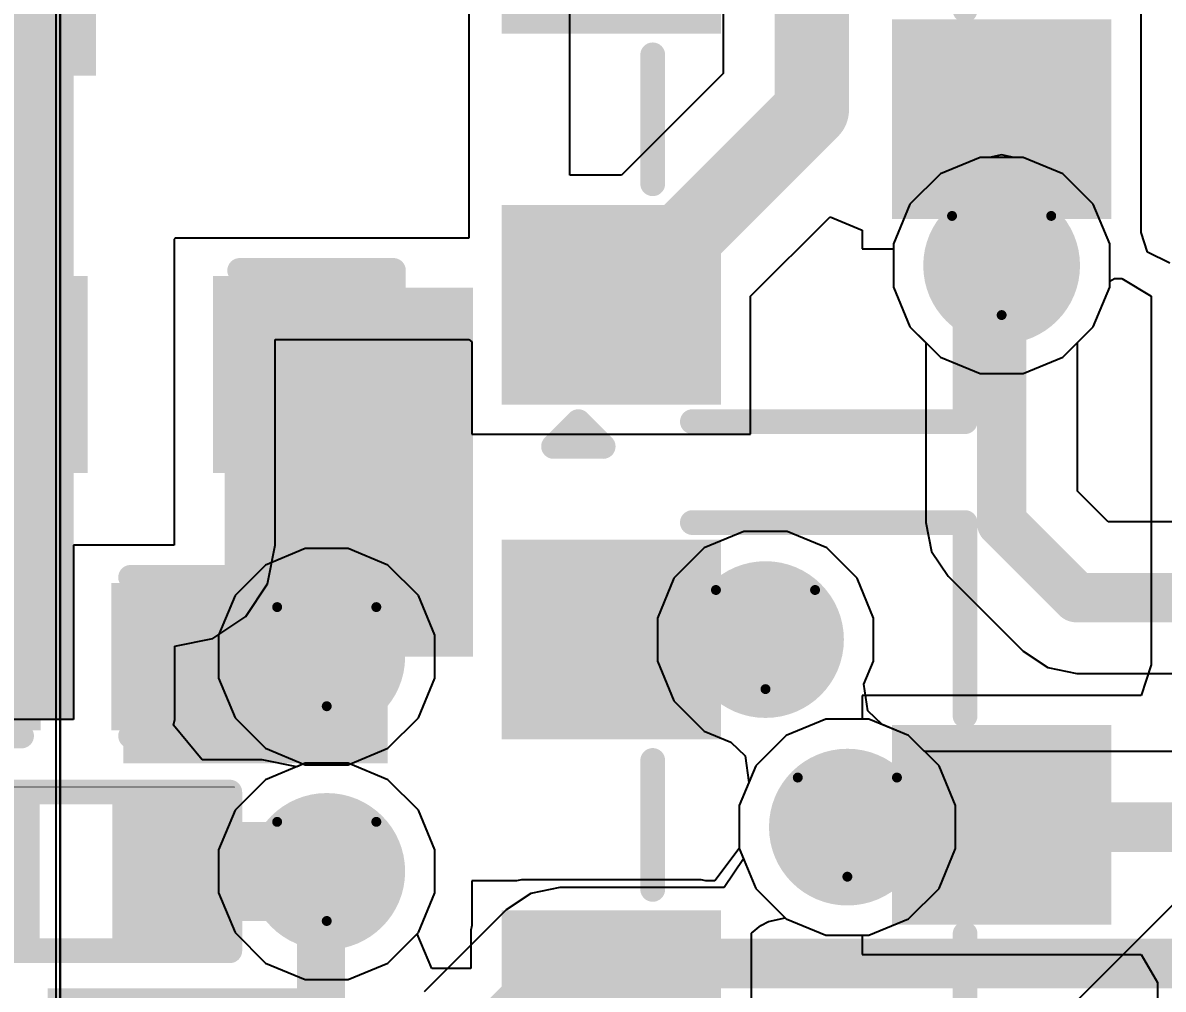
# Model space of a CAD drawing. Header units: inches. Extents: x -6 to 385, y -2 to 98.
# Drawn here: x 22.61 to 28.45, y 11.01 to 15.96 of the extents above; entities that cross this region are included whole.
import ezdxf

# ---------------------------------------------------------------- set-up
doc = ezdxf.new("R2010")
doc.units = ezdxf.units.IN
for name, color, linetype in [('Bottom Layer', 5, 'Continuous'), ('Bottom Overlay', 54, 'Continuous'), ('Bottom Paste', 16, 'Continuous'), ('Bottom Solder', 6, 'Continuous'), ('Dimensions', 6, 'Continuous'), ('Drill Drawing', 1, 'Continuous'), ('Layer 1', 16, 'Continuous'), ('Layer 2', 76, 'Continuous'), ('Top Layer', 1, 'Continuous'), ('Top Solder', 216, 'Continuous'), ('Via Holes', 16, 'Continuous')]:
    doc.layers.add(name, color=color, linetype=linetype)
doc.styles.add('Arial Black_Bold', font='', dxfattribs={"height": 0.2})
doc.styles.get('Arial Black_Bold').set_extended_font_data('Arial Black', bold=True)

# ---------------------------------------------------------------- blocks, each defined once
blk = doc.blocks.new('8_SO_EP__B_13')
at = {"layer": 'Bottom Layer'}
blk.add_hatch(color=5, dxfattribs=at).paths.add_polyline_path([(-3.25, -2.306), (-3.25, -1.504), (-1.745, -1.504), (-1.745, -2.306)])
at = {"layer": 'Bottom Paste'}
blk.add_hatch(color=16, dxfattribs=at).paths.add_polyline_path([(-3.25, -2.306), (-3.25, -1.504), (-1.745, -1.504), (-1.745, -2.306)])
at = {"layer": 'Bottom Solder'}
blk.add_hatch(color=6, dxfattribs=at).paths.add_polyline_path([(-3.3516, -2.4076), (-3.3516, -1.4024), (-1.6434, -1.4024), (-1.6434, -2.4076)])
at = {"layer": 'Bottom Overlay'}
for points in [[(-3.5306, -1.8034, 0.127, 0.127, 0), (-3.5306, -2.0574, 0.127, 0.127, 0)], [(-3.4036, -1.9304, 0.127, 0.127, 0), (-3.5306, -2.0574, 0.127, 0.127, 0)]]:
    blk.add_lwpolyline(points, format="xyseb", dxfattribs=at)
blk.add_lwpolyline([(-3.5623, -2.0574, 0.0635, 0.0635, 1), (-3.4988, -2.0574, 0.0635, 0.0635, 1)], format="xyseb", close=True, dxfattribs=at)
blk.add_lwpolyline([(-3.5623, -2.0574, 0.0635, 0.0635, 1), (-3.4988, -2.0574, 0.0635, 0.0635, 1)], format="xyseb", close=True, dxfattribs=at)
blk = doc.blocks.new('R___0402_B_51')
at = {"layer": 'Bottom Layer'}
for points in [[(-0.2413, 0.3175), (-0.2413, -0.3175), (-0.6985, -0.3175), (-0.6985, 0.3175)], [(0.6985, 0.3175), (0.6985, -0.3175), (0.2413, -0.3175), (0.2413, 0.3175)]]:
    blk.add_hatch(color=5, dxfattribs=at).paths.add_polyline_path(points)
at = {"layer": 'Bottom Paste'}
for points in [[(-0.2413, 0.3175), (-0.2413, -0.3175), (-0.6985, -0.3175), (-0.6985, 0.3175)], [(0.6985, 0.3175), (0.6985, -0.3175), (0.2413, -0.3175), (0.2413, 0.3175)]]:
    blk.add_hatch(color=16, dxfattribs=at).paths.add_polyline_path(points)
at = {"layer": 'Bottom Solder'}
for points in [[(-0.1863, 0.3725), (-0.1863, -0.3725), (-0.7535, -0.3725), (-0.7535, 0.3725)], [(0.7535, 0.3725), (0.7535, -0.3725), (0.1863, -0.3725), (0.1863, 0.3725)]]:
    blk.add_hatch(color=6, dxfattribs=at).paths.add_polyline_path(points)
at = {"layer": 'Bottom Overlay'}
for points in [[(-0.7874, -0.4064, 0.127, 0.127, 0), (-0.7874, 0.4064, 0.127, 0.127, 0)], [(-0.7874, 0.4064, 0.127, 0.127, 0), (0.7874, 0.4064, 0.127, 0.127, 0)], [(0.7874, 0.4064, 0.127, 0.127, 0), (0.7874, -0.4064, 0.127, 0.127, 0)], [(-0.8128, 0.4318, 0.00323, 0.00323, 0), (0.8128, 0.4318, 0.00323, 0.00323, 0)], [(-0.7874, -0.4064, 0.127, 0.127, 0), (0.7874, -0.4064, 0.127, 0.127, 0)]]:
    blk.add_lwpolyline(points, format="xyseb", dxfattribs=at)
for points in [[(-0.8191, 0.4064, 0.0635, 0.0635, 1), (-0.7556, 0.4064, 0.0635, 0.0635, 1)], [(-0.8191, 0.4064, 0.0635, 0.0635, 1), (-0.7556, 0.4064, 0.0635, 0.0635, 1)], [(0.7556, 0.4064, 0.0635, 0.0635, 1), (0.8191, 0.4064, 0.0635, 0.0635, 1)], [(0.7556, 0.4064, 0.0635, 0.0635, 1), (0.8191, 0.4064, 0.0635, 0.0635, 1)], [(-0.8136, 0.4318, 0.00161, 0.00161, 1), (-0.812, 0.4318, 0.00161, 0.00161, 1)], [(0.812, 0.4318, 0.00161, 0.00161, 1), (0.8136, 0.4318, 0.00161, 0.00161, 1)], [(-0.8191, -0.4064, 0.0635, 0.0635, 1), (-0.7556, -0.4064, 0.0635, 0.0635, 1)], [(-0.8191, -0.4064, 0.0635, 0.0635, 1), (-0.7556, -0.4064, 0.0635, 0.0635, 1)], [(0.7557, -0.4064, 0.0635, 0.0635, 1), (0.8192, -0.4064, 0.0635, 0.0635, 1)], [(0.7557, -0.4064, 0.0635, 0.0635, 1), (0.8192, -0.4064, 0.0635, 0.0635, 1)]]:
    blk.add_lwpolyline(points, format="xyseb", close=True, dxfattribs=at)
blk = doc.blocks.new('____23_B_57')
at = {"layer": 'Bottom Layer'}
for points in [[(-1.36, 1.46), (-0.54, 1.46), (-0.54, 0.54), (-1.36, 0.54)], [(0.54, 1.46), (1.36, 1.46), (1.36, 0.54), (0.54, 0.54)], [(-0.41, -0.54), (0.41, -0.54), (0.41, -1.46), (-0.41, -1.46)]]:
    blk.add_hatch(color=5, dxfattribs=at).paths.add_polyline_path(points)
at = {"layer": 'Bottom Paste'}
for points in [[(-1.36, 1.46), (-0.54, 1.46), (-0.54, 0.54), (-1.36, 0.54)], [(0.54, 1.46), (1.36, 1.46), (1.36, 0.54), (0.54, 0.54)], [(-0.41, -0.54), (0.41, -0.54), (0.41, -1.46), (-0.41, -1.46)]]:
    blk.add_hatch(color=16, dxfattribs=at).paths.add_polyline_path(points)
at = {"layer": 'Bottom Solder'}
for points in [[(-1.4616, 1.5616), (-0.4384, 1.5616), (-0.4384, 0.4384), (-1.4616, 0.4384)], [(0.4384, 1.5616), (1.4616, 1.5616), (1.4616, 0.4384), (0.4384, 0.4384)], [(-0.5116, -0.4384), (0.5116, -0.4384), (0.5116, -1.5616), (-0.5116, -1.5616)]]:
    blk.add_hatch(color=6, dxfattribs=at).paths.add_polyline_path(points)
at = {"layer": 'Bottom Overlay'}
for points in [[(-1.6764, 1.2954, 0.127, 0.127, 0), (-1.5494, 1.1684, 0.127, 0.127, 0)], [(-1.6764, 1.2954, 0.127, 0.127, 0), (-1.6764, 1.0414, 0.127, 0.127, 0)], [(-1.5494, 1.1684, 0.127, 0.127, 0), (-1.6764, 1.0414, 0.127, 0.127, 0)], [(-0.3302, 0.7874, 0.127, 0.127, 0), (0.3302, 0.7874, 0.127, 0.127, 0)], [(-1.5494, 0.5842, 0.127, 0.127, 0), (-1.5494, -0.8128, 0.127, 0.127, 0)], [(1.5494, 0.5842, 0.127, 0.127, 0), (1.5494, -0.8128, 0.127, 0.127, 0)], [(-1.5494, -0.8128, 0.127, 0.127, 0), (-0.5588, -0.8128, 0.127, 0.127, 0)], [(0.5588, -0.8128, 0.127, 0.127, 0), (1.5494, -0.8128, 0.127, 0.127, 0)]]:
    blk.add_lwpolyline(points, format="xyseb", dxfattribs=at)
for points in [[(-1.7081, 1.2954, 0.0635, 0.0635, 1), (-1.6446, 1.2954, 0.0635, 0.0635, 1)], [(-1.7081, 1.2954, 0.0635, 0.0635, 1), (-1.6446, 1.2954, 0.0635, 0.0635, 1)], [(-1.5812, 1.1684, 0.0635, 0.0635, 1), (-1.5176, 1.1684, 0.0635, 0.0635, 1)], [(-1.5812, 1.1684, 0.0635, 0.0635, 1), (-1.5176, 1.1684, 0.0635, 0.0635, 1)], [(-1.7082, 1.0414, 0.0635, 0.0635, 1), (-1.6447, 1.0414, 0.0635, 0.0635, 1)], [(-1.7082, 1.0414, 0.0635, 0.0635, 1), (-1.6447, 1.0414, 0.0635, 0.0635, 1)], [(-0.362, 0.7874, 0.0635, 0.0635, 1), (-0.2985, 0.7874, 0.0635, 0.0635, 1)], [(0.2984, 0.7874, 0.0635, 0.0635, 1), (0.3619, 0.7874, 0.0635, 0.0635, 1)], [(-1.5811, 0.5842, 0.0635, 0.0635, 1), (-1.5176, 0.5842, 0.0635, 0.0635, 1)], [(1.5176, 0.5842, 0.0635, 0.0635, 1), (1.5812, 0.5842, 0.0635, 0.0635, 1)], [(-1.5812, -0.8128, 0.0635, 0.0635, 1), (-1.5177, -0.8128, 0.0635, 0.0635, 1)], [(-1.5812, -0.8128, 0.0635, 0.0635, 1), (-1.5177, -0.8128, 0.0635, 0.0635, 1)], [(-0.5906, -0.8128, 0.0635, 0.0635, 1), (-0.5271, -0.8128, 0.0635, 0.0635, 1)], [(0.5271, -0.8128, 0.0635, 0.0635, 1), (0.5905, -0.8128, 0.0635, 0.0635, 1)], [(1.5177, -0.8128, 0.0635, 0.0635, 1), (1.5812, -0.8128, 0.0635, 0.0635, 1)], [(1.5177, -0.8128, 0.0635, 0.0635, 1), (1.5812, -0.8128, 0.0635, 0.0635, 1)]]:
    blk.add_lwpolyline(points, format="xyseb", close=True, dxfattribs=at)
blk = doc.blocks.new('____23_B_58')
at = {"layer": 'Bottom Layer'}
for points in [[(-1.36, 1.46), (-0.54, 1.46), (-0.54, 0.54), (-1.36, 0.54)], [(0.54, 1.46), (1.36, 1.46), (1.36, 0.54), (0.54, 0.54)], [(-0.41, -0.54), (0.41, -0.54), (0.41, -1.46), (-0.41, -1.46)]]:
    blk.add_hatch(color=5, dxfattribs=at).paths.add_polyline_path(points)
at = {"layer": 'Bottom Paste'}
for points in [[(-1.36, 1.46), (-0.54, 1.46), (-0.54, 0.54), (-1.36, 0.54)], [(0.54, 1.46), (1.36, 1.46), (1.36, 0.54), (0.54, 0.54)], [(-0.41, -0.54), (0.41, -0.54), (0.41, -1.46), (-0.41, -1.46)]]:
    blk.add_hatch(color=16, dxfattribs=at).paths.add_polyline_path(points)
at = {"layer": 'Bottom Solder'}
for points in [[(-1.4616, 1.5616), (-0.4384, 1.5616), (-0.4384, 0.4384), (-1.4616, 0.4384)], [(0.4384, 1.5616), (1.4616, 1.5616), (1.4616, 0.4384), (0.4384, 0.4384)], [(-0.5116, -0.4384), (0.5116, -0.4384), (0.5116, -1.5616), (-0.5116, -1.5616)]]:
    blk.add_hatch(color=6, dxfattribs=at).paths.add_polyline_path(points)
at = {"layer": 'Bottom Overlay'}
for points in [[(-1.6764, 1.2954, 0.127, 0.127, 0), (-1.5494, 1.1684, 0.127, 0.127, 0)], [(-1.6764, 1.2954, 0.127, 0.127, 0), (-1.6764, 1.0414, 0.127, 0.127, 0)], [(-1.5494, 1.1684, 0.127, 0.127, 0), (-1.6764, 1.0414, 0.127, 0.127, 0)], [(-0.3302, 0.7874, 0.127, 0.127, 0), (0.3302, 0.7874, 0.127, 0.127, 0)], [(-1.5494, 0.5842, 0.127, 0.127, 0), (-1.5494, -0.8128, 0.127, 0.127, 0)], [(1.5494, 0.5842, 0.127, 0.127, 0), (1.5494, -0.8128, 0.127, 0.127, 0)], [(-1.5494, -0.8128, 0.127, 0.127, 0), (-0.5588, -0.8128, 0.127, 0.127, 0)], [(0.5588, -0.8128, 0.127, 0.127, 0), (1.5494, -0.8128, 0.127, 0.127, 0)]]:
    blk.add_lwpolyline(points, format="xyseb", dxfattribs=at)
for points in [[(-1.7082, 1.2954, 0.0635, 0.0635, 1), (-1.6446, 1.2954, 0.0635, 0.0635, 1)], [(-1.7082, 1.2954, 0.0635, 0.0635, 1), (-1.6446, 1.2954, 0.0635, 0.0635, 1)], [(-1.5811, 1.1684, 0.0635, 0.0635, 1), (-1.5176, 1.1684, 0.0635, 0.0635, 1)], [(-1.5811, 1.1684, 0.0635, 0.0635, 1), (-1.5176, 1.1684, 0.0635, 0.0635, 1)], [(-1.7081, 1.0414, 0.0635, 0.0635, 1), (-1.6446, 1.0414, 0.0635, 0.0635, 1)], [(-1.7081, 1.0414, 0.0635, 0.0635, 1), (-1.6446, 1.0414, 0.0635, 0.0635, 1)], [(-0.3619, 0.7874, 0.0635, 0.0635, 1), (-0.2984, 0.7874, 0.0635, 0.0635, 1)], [(0.2985, 0.7874, 0.0635, 0.0635, 1), (0.362, 0.7874, 0.0635, 0.0635, 1)], [(-1.5812, 0.5842, 0.0635, 0.0635, 1), (-1.5176, 0.5842, 0.0635, 0.0635, 1)], [(1.5177, 0.5842, 0.0635, 0.0635, 1), (1.5812, 0.5842, 0.0635, 0.0635, 1)], [(-1.5811, -0.8128, 0.0635, 0.0635, 1), (-1.5176, -0.8128, 0.0635, 0.0635, 1)], [(-1.5811, -0.8128, 0.0635, 0.0635, 1), (-1.5176, -0.8128, 0.0635, 0.0635, 1)], [(-0.5905, -0.8128, 0.0635, 0.0635, 1), (-0.527, -0.8128, 0.0635, 0.0635, 1)], [(0.5271, -0.8128, 0.0635, 0.0635, 1), (0.5906, -0.8128, 0.0635, 0.0635, 1)], [(1.5177, -0.8128, 0.0635, 0.0635, 1), (1.5812, -0.8128, 0.0635, 0.0635, 1)], [(1.5177, -0.8128, 0.0635, 0.0635, 1), (1.5812, -0.8128, 0.0635, 0.0635, 1)]]:
    blk.add_lwpolyline(points, format="xyseb", close=True, dxfattribs=at)
blk = doc.blocks.new('C___0402_B_98')
at = {"layer": 'Bottom Layer'}
for points in [[(-0.2413, 0.3175), (-0.2413, -0.3175), (-0.6985, -0.3175), (-0.6985, 0.3175)], [(0.6985, 0.3175), (0.6985, -0.3175), (0.2413, -0.3175), (0.2413, 0.3175)]]:
    blk.add_hatch(color=5, dxfattribs=at).paths.add_polyline_path(points)
at = {"layer": 'Bottom Paste'}
for points in [[(-0.2413, 0.3175), (-0.2413, -0.3175), (-0.6985, -0.3175), (-0.6985, 0.3175)], [(0.6985, 0.3175), (0.6985, -0.3175), (0.2413, -0.3175), (0.2413, 0.3175)]]:
    blk.add_hatch(color=16, dxfattribs=at).paths.add_polyline_path(points)
at = {"layer": 'Bottom Solder'}
for points in [[(-0.1813, 0.3775), (-0.1813, -0.3775), (-0.7585, -0.3775), (-0.7585, 0.3775)], [(0.7585, 0.3775), (0.7585, -0.3775), (0.1813, -0.3775), (0.1813, 0.3775)]]:
    blk.add_hatch(color=6, dxfattribs=at).paths.add_polyline_path(points)
at = {"layer": 'Bottom Overlay'}
for points in [[(-0.7874, 0.4064, 0.127, 0.127, 0), (-0.7874, -0.4064, 0.127, 0.127, 0)], [(-0.2794, 0.4064, 0.127, 0.127, 0), (-0.7874, 0.4064, 0.127, 0.127, 0)], [(0.7874, 0.4064, 0.127, 0.127, 0), (0.2794, 0.4064, 0.127, 0.127, 0)], [(0.7874, 0.4064, 0.127, 0.127, 0), (0.7874, -0.4064, 0.127, 0.127, 0)], [(-0.2794, -0.4064, 0.127, 0.127, 0), (-0.7874, -0.4064, 0.127, 0.127, 0)], [(0.7874, -0.4064, 0.127, 0.127, 0), (0.2794, -0.4064, 0.127, 0.127, 0)]]:
    blk.add_lwpolyline(points, format="xyseb", dxfattribs=at)
for points in [[(-0.8191, 0.4064, 0.0635, 0.0635, 1), (-0.7556, 0.4064, 0.0635, 0.0635, 1)], [(-0.8191, 0.4064, 0.0635, 0.0635, 1), (-0.7556, 0.4064, 0.0635, 0.0635, 1)], [(-0.3111, 0.4064, 0.0635, 0.0635, 1), (-0.2477, 0.4064, 0.0635, 0.0635, 1)], [(0.2477, 0.4064, 0.0635, 0.0635, 1), (0.3111, 0.4064, 0.0635, 0.0635, 1)], [(0.7556, 0.4064, 0.0635, 0.0635, 1), (0.8191, 0.4064, 0.0635, 0.0635, 1)], [(0.7556, 0.4064, 0.0635, 0.0635, 1), (0.8191, 0.4064, 0.0635, 0.0635, 1)], [(-0.8191, -0.4064, 0.0635, 0.0635, 1), (-0.7556, -0.4064, 0.0635, 0.0635, 1)], [(-0.8191, -0.4064, 0.0635, 0.0635, 1), (-0.7556, -0.4064, 0.0635, 0.0635, 1)], [(-0.3111, -0.4064, 0.0635, 0.0635, 1), (-0.2477, -0.4064, 0.0635, 0.0635, 1)], [(0.2477, -0.4064, 0.0635, 0.0635, 1), (0.3111, -0.4064, 0.0635, 0.0635, 1)], [(0.7556, -0.4064, 0.0635, 0.0635, 1), (0.8191, -0.4064, 0.0635, 0.0635, 1)], [(0.7556, -0.4064, 0.0635, 0.0635, 1), (0.8191, -0.4064, 0.0635, 0.0635, 1)]]:
    blk.add_lwpolyline(points, format="xyseb", close=True, dxfattribs=at)
blk = doc.blocks.new('C___0603_B_99')
at = {"layer": 'Bottom Layer'}
for points in [[(-1.143, -0.4445), (-1.143, 0.4445), (-0.381, 0.4445), (-0.381, -0.4445)], [(0.381, -0.4445), (0.381, 0.4445), (1.143, 0.4445), (1.143, -0.4445)]]:
    blk.add_hatch(color=5, dxfattribs=at).paths.add_polyline_path(points)
at = {"layer": 'Bottom Paste'}
for points in [[(-1.143, -0.4445), (-1.143, 0.4445), (-0.381, 0.4445), (-0.381, -0.4445)], [(0.381, -0.4445), (0.381, 0.4445), (1.143, 0.4445), (1.143, -0.4445)]]:
    blk.add_hatch(color=16, dxfattribs=at).paths.add_polyline_path(points)
at = {"layer": 'Bottom Solder'}
for points in [[(-1.203, -0.5045), (-1.203, 0.5045), (-0.321, 0.5045), (-0.321, -0.5045)], [(0.321, -0.5045), (0.321, 0.5045), (1.203, 0.5045), (1.203, -0.5045)]]:
    blk.add_hatch(color=6, dxfattribs=at).paths.add_polyline_path(points)
at = {"layer": 'Bottom Overlay'}
for points in [[(-0.4572, 0.5334, 0.127, 0.127, 0), (-1.2446, 0.5334, 0.127, 0.127, 0)], [(-1.2446, 0.5334, 0.127, 0.127, 0), (-1.2446, -0.5334, 0.127, 0.127, 0)], [(1.2446, 0.5334, 0.127, 0.127, 0), (0.4572, 0.5334, 0.127, 0.127, 0)], [(1.2446, 0.5334, 0.127, 0.127, 0), (1.2446, -0.5334, 0.127, 0.127, 0)], [(-0.4572, -0.5334, 0.127, 0.127, 0), (-1.2446, -0.5334, 0.127, 0.127, 0)], [(1.2446, -0.5334, 0.127, 0.127, 0), (0.4572, -0.5334, 0.127, 0.127, 0)]]:
    blk.add_lwpolyline(points, format="xyseb", dxfattribs=at)
for points in [[(-1.2764, 0.5334, 0.0635, 0.0635, 1), (-1.2128, 0.5334, 0.0635, 0.0635, 1)], [(-1.2764, 0.5334, 0.0635, 0.0635, 1), (-1.2128, 0.5334, 0.0635, 0.0635, 1)], [(-0.4889, 0.5334, 0.0635, 0.0635, 1), (-0.4254, 0.5334, 0.0635, 0.0635, 1)], [(0.4254, 0.5334, 0.0635, 0.0635, 1), (0.4889, 0.5334, 0.0635, 0.0635, 1)], [(1.2128, 0.5334, 0.0635, 0.0635, 1), (1.2764, 0.5334, 0.0635, 0.0635, 1)], [(1.2128, 0.5334, 0.0635, 0.0635, 1), (1.2764, 0.5334, 0.0635, 0.0635, 1)], [(-1.2764, -0.5334, 0.0635, 0.0635, 1), (-1.2128, -0.5334, 0.0635, 0.0635, 1)], [(-1.2764, -0.5334, 0.0635, 0.0635, 1), (-1.2128, -0.5334, 0.0635, 0.0635, 1)], [(-0.4889, -0.5334, 0.0635, 0.0635, 1), (-0.4254, -0.5334, 0.0635, 0.0635, 1)], [(0.4254, -0.5334, 0.0635, 0.0635, 1), (0.4889, -0.5334, 0.0635, 0.0635, 1)], [(1.2128, -0.5334, 0.0635, 0.0635, 1), (1.2764, -0.5334, 0.0635, 0.0635, 1)], [(1.2128, -0.5334, 0.0635, 0.0635, 1), (1.2764, -0.5334, 0.0635, 0.0635, 1)]]:
    blk.add_lwpolyline(points, format="xyseb", close=True, dxfattribs=at)

msp = doc.modelspace()

# ---------------------------------------------------------------- hatches: boundary and pattern name
at = {"layer": 'Bottom Layer'}
for points in [[(22.078, 12.3939), (22.8674, 12.3939), (22.8674, 17.295), (22.078, 17.295)], [(23.6421, 12.7114), (24.9135, 12.7114), (24.9135, 14.6015), (23.6421, 14.6015)], [(23.1218, 12.1655), (24.4767, 12.1655), (24.4767, 13.0289), (23.1218, 13.0289)], [(25.1616, 10.3972), (26.0816, 10.3972), (26.0816, 11.3091), (25.1616, 11.3091)]]:
    msp.add_hatch(color=5, dxfattribs=at).paths.add_polyline_path(points)
h = msp.add_hatch(color=5, dxfattribs=at)
edge = h.paths.add_edge_path()
edge.add_arc((27.6216, 14.7159), 0.3, 0, 360)
h = msp.add_hatch(color=5, dxfattribs=at)
edge = h.paths.add_edge_path()
edge.add_arc((26.4119, 12.7991), 0.3, 0, 360)
h = msp.add_hatch(color=5, dxfattribs=at)
edge = h.paths.add_edge_path()
edge.add_arc((24.1642, 12.7114), 0.3, 0, 360)
h = msp.add_hatch(color=5, dxfattribs=at)
edge = h.paths.add_edge_path()
edge.add_arc((26.8313, 11.8379), 0.3, 0, 360)
h = msp.add_hatch(color=5, dxfattribs=at)
edge = h.paths.add_edge_path()
edge.add_arc((24.1642, 11.611), 0.3, 0, 360)
at = {"layer": 'Bottom Solder'}
h = msp.add_hatch(color=6, dxfattribs=at)
edge = h.paths.add_edge_path()
edge.add_arc((27.6216, 14.7159), 0.4016, 0, 360)
h = msp.add_hatch(color=6, dxfattribs=at)
edge = h.paths.add_edge_path()
edge.add_arc((26.4119, 12.7991), 0.4016, 0, 360)
h = msp.add_hatch(color=6, dxfattribs=at)
edge = h.paths.add_edge_path()
edge.add_arc((24.1642, 12.7114), 0.4016, 0, 360)
h = msp.add_hatch(color=6, dxfattribs=at)
edge = h.paths.add_edge_path()
edge.add_arc((26.8313, 11.8379), 0.4016, 0, 360)
h = msp.add_hatch(color=6, dxfattribs=at)
edge = h.paths.add_edge_path()
edge.add_arc((24.1642, 11.611), 0.4016, 0, 360)
at = {"layer": 'Layer 1'}
h = msp.add_hatch(color=16, dxfattribs=at)
edge = h.paths.add_edge_path()
edge.add_arc((27.6216, 14.7159), 0.3, 0, 360)
h = msp.add_hatch(color=16, dxfattribs=at)
edge = h.paths.add_edge_path()
edge.add_arc((26.4119, 12.7991), 0.3, 0, 360)
h = msp.add_hatch(color=16, dxfattribs=at)
edge = h.paths.add_edge_path()
edge.add_arc((24.1642, 12.7114), 0.3, 0, 360)
h = msp.add_hatch(color=16, dxfattribs=at)
edge = h.paths.add_edge_path()
edge.add_arc((26.8313, 11.8379), 0.3, 0, 360)
h = msp.add_hatch(color=16, dxfattribs=at)
edge = h.paths.add_edge_path()
edge.add_arc((24.1642, 11.611), 0.3, 0, 360)
at = {"layer": 'Layer 2'}
h = msp.add_hatch(color=76, dxfattribs=at)
edge = h.paths.add_edge_path()
edge.add_arc((27.6216, 14.7159), 0.3, 0, 360)
h = msp.add_hatch(color=76, dxfattribs=at)
edge = h.paths.add_edge_path()
edge.add_arc((26.4119, 12.7991), 0.3, 0, 360)
h = msp.add_hatch(color=76, dxfattribs=at)
edge = h.paths.add_edge_path()
edge.add_arc((24.1642, 12.7114), 0.3, 0, 360)
h = msp.add_hatch(color=76, dxfattribs=at)
edge = h.paths.add_edge_path()
edge.add_arc((26.8313, 11.8379), 0.3, 0, 360)
h = msp.add_hatch(color=76, dxfattribs=at)
edge = h.paths.add_edge_path()
edge.add_arc((24.1642, 11.611), 0.3, 0, 360)
at = {"layer": 'Top Layer'}
h = msp.add_hatch(color=1, dxfattribs=at)
edge = h.paths.add_edge_path()
edge.add_arc((27.6216, 14.7159), 0.3, 0, 360)
h = msp.add_hatch(color=1, dxfattribs=at)
edge = h.paths.add_edge_path()
edge.add_arc((26.4119, 12.7991), 0.3, 0, 360)
h = msp.add_hatch(color=1, dxfattribs=at)
edge = h.paths.add_edge_path()
edge.add_arc((24.1642, 12.7114), 0.3, 0, 360)
h = msp.add_hatch(color=1, dxfattribs=at)
edge = h.paths.add_edge_path()
edge.add_arc((26.8313, 11.8379), 0.3, 0, 360)
h = msp.add_hatch(color=1, dxfattribs=at)
edge = h.paths.add_edge_path()
edge.add_arc((24.1642, 11.611), 0.3, 0, 360)
at = {"layer": 'Top Solder'}
h = msp.add_hatch(color=216, dxfattribs=at)
edge = h.paths.add_edge_path()
edge.add_arc((27.6216, 14.7159), 0.4016, 0, 360)
h = msp.add_hatch(color=216, dxfattribs=at)
edge = h.paths.add_edge_path()
edge.add_arc((26.4119, 12.7991), 0.4016, 0, 360)
h = msp.add_hatch(color=216, dxfattribs=at)
edge = h.paths.add_edge_path()
edge.add_arc((24.1642, 12.7114), 0.4016, 0, 360)
h = msp.add_hatch(color=216, dxfattribs=at)
edge = h.paths.add_edge_path()
edge.add_arc((26.8313, 11.8379), 0.4016, 0, 360)
h = msp.add_hatch(color=216, dxfattribs=at)
edge = h.paths.add_edge_path()
edge.add_arc((24.1642, 11.611), 0.4016, 0, 360)
at = {"layer": 'Via Holes'}
h = msp.add_hatch(color=7, dxfattribs=at)
edge = h.paths.add_edge_path()
edge.add_arc((27.6216, 14.7159), 0.15, 0, 360)
h = msp.add_hatch(color=7, dxfattribs=at)
edge = h.paths.add_edge_path()
edge.add_arc((26.4119, 12.7991), 0.15, 0, 360)
h = msp.add_hatch(color=7, dxfattribs=at)
edge = h.paths.add_edge_path()
edge.add_arc((24.1642, 12.7114), 0.15, 0, 360)
h = msp.add_hatch(color=7, dxfattribs=at)
edge = h.paths.add_edge_path()
edge.add_arc((26.8313, 11.8379), 0.15, 0, 360)
h = msp.add_hatch(color=7, dxfattribs=at)
edge = h.paths.add_edge_path()
edge.add_arc((24.1642, 11.611), 0.15, 0, 360)

# ---------------------------------------------------------------- linework, layer by layer
at = {"layer": 'Bottom Layer'}
for p, q in [((24.892, 20.2541), (24.892, 14.8555)), ((25.41, 15.1791), (25.41, 18.2204)), ((26.1959, 17.2609), (26.1959, 15.7002)), ((28.3356, 14.8845), (28.3356, 16.1291)), ((26.1959, 15.7002), (25.6748, 15.1791)), ((25.6748, 15.1791), (25.41, 15.1791)), ((26.3356, 14.558), (26.7434, 14.9658)), ((26.7434, 14.9658), (26.9076, 14.8977)), ((26.9076, 14.8977), (26.9076, 14.8011)), ((23.3881, 14.8555), (23.3827, 14.8501)), ((23.3827, 14.8501), (23.3827, 13.2829)), ((24.892, 14.8555), (23.3881, 14.8555)), ((28.3694, 14.7845), (28.3356, 14.8845)), ((26.9076, 14.8011), (27.0676, 14.8011)), ((27.0676, 14.8011), (27.0676, 14.6057)), ((28.4834, 14.7285), (28.3694, 14.7845)), ((27.0676, 14.6057), (27.152, 14.4021)), ((28.0913, 14.4021), (28.1756, 14.6057)), ((28.1756, 14.6349), (28.1991, 14.6495)), ((28.1756, 14.6057), (28.1756, 14.6349)), ((28.1991, 14.6495), (28.2369, 14.6487)), ((28.2369, 14.6487), (28.3883, 14.5579)), ((26.3356, 13.8511), (26.3356, 14.558)), ((28.3883, 14.5579), (28.3883, 13.5855)), ((27.152, 14.4021), (27.3078, 14.2462)), ((27.9354, 14.2462), (28.0913, 14.4021)), ((23.9007, 13.2829), (23.9007, 14.3375)), ((23.9007, 14.3375), (24.892, 14.3375)), ((24.892, 14.3375), (24.9076, 14.3247)), ((24.9076, 14.3247), (24.9076, 13.8511)), ((27.3078, 14.2462), (27.5114, 14.1619)), ((27.7318, 14.1619), (27.9354, 14.2462)), ((27.5114, 14.1619), (27.7318, 14.1619)), ((24.9076, 13.8511), (26.3356, 13.8511)), ((28.3883, 13.5855), (28.3883, 12.6691)), ((23.3827, 13.2829), (22.8674, 13.2829)), ((22.8674, 13.2829), (22.8674, 12.3891)), ((23.8612, 13.0847), (23.9007, 13.2829)), ((23.749, 12.9167), (23.8612, 13.0847)), ((23.5809, 12.8044), (23.749, 12.9167)), ((23.3853, 12.7655), (23.5809, 12.8044)), ((23.3853, 12.3891), (23.3853, 12.7655)), ((28.3883, 12.6691), (28.3356, 12.5131)), ((28.2105, 12.5131), (26.9076, 12.5131)), ((26.9076, 12.5131), (26.9076, 12.3919)), ((28.3356, 12.5131), (28.2105, 12.5131)), ((22.8674, 12.3891), (22.0828, 12.3891)), ((23.3796, 12.3603), (23.3853, 12.3891)), ((26.7211, 12.3919), (26.5175, 12.3075)), ((26.9076, 12.3919), (26.7211, 12.3919)), ((23.5255, 12.1825), (23.3796, 12.3603)), ((26.5175, 12.3075), (26.3617, 12.1517)), ((23.8326, 12.1825), (23.5255, 12.1825)), ((24.0104, 12.147), (23.8326, 12.1825)), ((23.8326, 12.1825), (23.8326, 12.1825)), ((24.054, 12.165), (24.0104, 12.147)), ((24.2744, 12.165), (24.054, 12.165)), ((24.478, 12.0807), (24.2744, 12.165)), ((26.3617, 12.1517), (26.2773, 11.9481)), ((24.6339, 11.9248), (24.478, 12.0807)), ((24.7182, 11.7212), (24.6339, 11.9248)), ((26.2773, 11.9481), (26.2773, 11.7409)), ((24.7182, 11.5008), (24.7182, 11.7212)), ((26.2773, 11.7277), (26.153, 11.5631)), ((26.2773, 11.7409), (26.2773, 11.7277)), ((25.1616, 11.5681), (25.1366, 11.5631)), ((26.0816, 11.5681), (25.1616, 11.5681)), ((26.1067, 11.5631), (26.0816, 11.5681)), ((25.1366, 11.5631), (24.9076, 11.5631)), ((24.9076, 11.5631), (24.9076, 11.3341)), ((26.153, 11.5631), (26.1067, 11.5631)), ((24.6339, 11.2972), (24.7182, 11.5008)), ((24.9076, 11.3341), (24.9026, 11.3091)), ((26.3406, 11.2937), (26.3884, 11.3339)), ((26.3884, 11.3339), (26.4267, 11.3537)), ((26.4267, 11.3537), (26.5134, 11.3723)), ((26.5134, 11.3723), (26.5175, 11.3682)), ((26.5175, 11.3682), (26.7211, 11.2839)), ((24.6281, 11.2915), (24.6339, 11.2972)), ((24.7018, 11.1137), (24.6281, 11.2915)), ((24.9026, 11.3091), (24.9026, 11.1137)), ((26.3406, 10.3972), (26.3406, 11.2937)), ((26.7211, 11.2839), (26.9076, 11.2839)), ((26.9076, 11.2839), (26.9076, 11.1851)), ((26.9076, 11.1851), (28.2384, 11.1851)), ((28.2384, 11.1851), (28.3356, 11.1851)), ((28.3356, 11.1851), (28.4193, 11.042)), ((24.9026, 11.1137), (24.7018, 11.1137)), ((28.4193, 11.042), (28.4193, 10.7789))]:
    msp.add_line(p, q, dxfattribs=at)
for points in [[(26.6491, 15.5124, 0.381, 0.381, 0), (26.6491, 17.8324, 0.381, 0.381, 0)], [(27.6216, 15.4651, 0.508, 0.508, 0), (27.6216, 15.6175, 0.508, 0.508, 0)], [(27.6216, 14.7159, 0.508, 0.508, 0), (27.6216, 15.4651, 0.508, 0.508, 0)], [(25.8911, 14.7544, 0.381, 0.381, 0), (26.6491, 15.5124, 0.381, 0.381, 0)], [(25.6716, 14.5151, 0.381, 0.381, 0), (25.8911, 14.7346, 0.381, 0.381, 0)], [(25.8911, 14.7346, 0.381, 0.381, 0), (25.8911, 14.7544, 0.381, 0.381, 0)], [(25.6518, 14.5151, 0.381, 0.381, 0), (25.6716, 14.5151, 0.381, 0.381, 0)], [(25.6216, 12.7991, 0.508, 0.508, 0), (26.4119, 12.7991, 0.508, 0.508, 0)], [(23.3995, 12.7114, 0.508, 0.508, 0), (24.1642, 12.7114, 0.508, 0.508, 0)], [(26.8313, 11.8379, 0.508, 0.508, 0), (27.6216, 11.8379, 0.508, 0.508, 0)], [(27.6216, 11.8379, 0.381, 0.381, 0), (27.6216, 11.8491, 0.381, 0.381, 0)], [(23.4299, 11.611, 0.508, 0.508, 0), (24.1642, 11.611, 0.508, 0.508, 0)], [(25.3576, 10.6605, 0.254, 0.254, 0), (25.6216, 10.9245, 0.254, 0.254, 0)]]:
    msp.add_lwpolyline(points, format="xyseb", dxfattribs=at)
for points in [[(27.4946, 15.6175, 0.254, 0.254, 1), (27.7486, 15.6175, 0.254, 0.254, 1)], [(27.4946, 15.4651, 0.254, 0.254, 1), (27.7486, 15.4651, 0.254, 0.254, 1)], [(27.4946, 15.4651, 0.254, 0.254, 1), (27.7486, 15.4651, 0.254, 0.254, 1)], [(26.5539, 15.5124, 0.1905, 0.1905, 1), (26.7444, 15.5124, 0.1905, 0.1905, 1)], [(26.5539, 15.5124, 0.1905, 0.1905, 1), (26.7444, 15.5124, 0.1905, 0.1905, 1)], [(27.4946, 14.7159, 0.254, 0.254, 1), (27.7486, 14.7159, 0.254, 0.254, 1)], [(25.7959, 14.7544, 0.1905, 0.1905, 1), (25.9864, 14.7544, 0.1905, 0.1905, 1)], [(25.7959, 14.7544, 0.1905, 0.1905, 1), (25.9864, 14.7544, 0.1905, 0.1905, 1)], [(25.7959, 14.7346, 0.1905, 0.1905, 1), (25.9864, 14.7346, 0.1905, 0.1905, 1)], [(25.7959, 14.7346, 0.1905, 0.1905, 1), (25.9864, 14.7346, 0.1905, 0.1905, 1)], [(25.5565, 14.5151, 0.1905, 0.1905, 1), (25.747, 14.5151, 0.1905, 0.1905, 1)], [(25.5764, 14.5151, 0.1905, 0.1905, 1), (25.7669, 14.5151, 0.1905, 0.1905, 1)], [(25.5764, 14.5151, 0.1905, 0.1905, 1), (25.7669, 14.5151, 0.1905, 0.1905, 1)], [(25.4946, 12.7991, 0.254, 0.254, 1), (25.7486, 12.7991, 0.254, 0.254, 1)], [(26.2849, 12.7991, 0.254, 0.254, 1), (26.5389, 12.7991, 0.254, 0.254, 1)], [(23.2725, 12.7114, 0.254, 0.254, 1), (23.5265, 12.7114, 0.254, 0.254, 1)], [(24.0372, 12.7114, 0.254, 0.254, 1), (24.2912, 12.7114, 0.254, 0.254, 1)], [(26.7043, 11.8379, 0.254, 0.254, 1), (26.9583, 11.8379, 0.254, 0.254, 1)], [(27.4946, 11.8379, 0.254, 0.254, 1), (27.7486, 11.8379, 0.254, 0.254, 1)], [(27.5264, 11.8491, 0.1905, 0.1905, 1), (27.7169, 11.8491, 0.1905, 0.1905, 1)], [(27.5264, 11.8379, 0.1905, 0.1905, 1), (27.7169, 11.8379, 0.1905, 0.1905, 1)], [(23.3029, 11.611, 0.254, 0.254, 1), (23.5569, 11.611, 0.254, 0.254, 1)], [(24.0372, 11.611, 0.254, 0.254, 1), (24.2912, 11.611, 0.254, 0.254, 1)], [(25.5581, 10.9245, 0.127, 0.127, 1), (25.6851, 10.9245, 0.127, 0.127, 1)]]:
    msp.add_lwpolyline(points, format="xyseb", close=True, dxfattribs=at)
at = {"layer": 'Dimensions'}
msp.add_lwpolyline([(22.7983, 10, 0.0127, 0.0127, 0), (22.7983, 35, 0.0127, 0.0127, 0)], format="xyseb", dxfattribs=at)
at = {"layer": 'Drill Drawing'}
for points in [[(27.3676, 14.9699, 0.0508, 0.0508, 0), (27.8756, 14.9699, 0.0508, 0.0508, 0)], [(27.3676, 14.9699, 0.0508, 0.0508, 0), (27.6216, 14.4619, 0.0508, 0.0508, 0)], [(27.6216, 14.4619, 0.0508, 0.0508, 0), (27.8756, 14.9699, 0.0508, 0.0508, 0)], [(26.1579, 13.0531, 0.0508, 0.0508, 0), (26.6659, 13.0531, 0.0508, 0.0508, 0)], [(26.1579, 13.0531, 0.0508, 0.0508, 0), (26.4119, 12.5451, 0.0508, 0.0508, 0)], [(26.4119, 12.5451, 0.0508, 0.0508, 0), (26.6659, 13.0531, 0.0508, 0.0508, 0)], [(23.9102, 12.9654, 0.0508, 0.0508, 0), (24.4182, 12.9654, 0.0508, 0.0508, 0)], [(23.9102, 12.9654, 0.0508, 0.0508, 0), (24.1642, 12.4574, 0.0508, 0.0508, 0)], [(24.1642, 12.4574, 0.0508, 0.0508, 0), (24.4182, 12.9654, 0.0508, 0.0508, 0)], [(26.5773, 12.0919, 0.0508, 0.0508, 0), (27.0853, 12.0919, 0.0508, 0.0508, 0)], [(26.5773, 12.0919, 0.0508, 0.0508, 0), (26.8313, 11.5839, 0.0508, 0.0508, 0)], [(26.8313, 11.5839, 0.0508, 0.0508, 0), (27.0853, 12.0919, 0.0508, 0.0508, 0)], [(23.9102, 11.865, 0.0508, 0.0508, 0), (24.4182, 11.865, 0.0508, 0.0508, 0)], [(23.9102, 11.865, 0.0508, 0.0508, 0), (24.1642, 11.357, 0.0508, 0.0508, 0)], [(24.1642, 11.357, 0.0508, 0.0508, 0), (24.4182, 11.865, 0.0508, 0.0508, 0)]]:
    msp.add_lwpolyline(points, format="xyseb", dxfattribs=at)
for points in [[(27.3549, 14.9699, 0.0254, 0.0254, 1), (27.3803, 14.9699, 0.0254, 0.0254, 1)], [(27.3549, 14.9699, 0.0254, 0.0254, 1), (27.3803, 14.9699, 0.0254, 0.0254, 1)], [(27.8629, 14.9699, 0.0254, 0.0254, 1), (27.8883, 14.9699, 0.0254, 0.0254, 1)], [(27.8629, 14.9699, 0.0254, 0.0254, 1), (27.8883, 14.9699, 0.0254, 0.0254, 1)], [(27.6089, 14.4619, 0.0254, 0.0254, 1), (27.6343, 14.4619, 0.0254, 0.0254, 1)], [(27.6089, 14.4619, 0.0254, 0.0254, 1), (27.6343, 14.4619, 0.0254, 0.0254, 1)], [(26.1452, 13.0531, 0.0254, 0.0254, 1), (26.1706, 13.0531, 0.0254, 0.0254, 1)], [(26.1452, 13.0531, 0.0254, 0.0254, 1), (26.1706, 13.0531, 0.0254, 0.0254, 1)], [(26.6532, 13.0531, 0.0254, 0.0254, 1), (26.6786, 13.0531, 0.0254, 0.0254, 1)], [(26.6532, 13.0531, 0.0254, 0.0254, 1), (26.6786, 13.0531, 0.0254, 0.0254, 1)], [(23.8975, 12.9654, 0.0254, 0.0254, 1), (23.9229, 12.9654, 0.0254, 0.0254, 1)], [(23.8975, 12.9654, 0.0254, 0.0254, 1), (23.9229, 12.9654, 0.0254, 0.0254, 1)], [(24.4055, 12.9654, 0.0254, 0.0254, 1), (24.4309, 12.9654, 0.0254, 0.0254, 1)], [(24.4055, 12.9654, 0.0254, 0.0254, 1), (24.4309, 12.9654, 0.0254, 0.0254, 1)], [(26.3992, 12.5451, 0.0254, 0.0254, 1), (26.4246, 12.5451, 0.0254, 0.0254, 1)], [(26.3992, 12.5451, 0.0254, 0.0254, 1), (26.4246, 12.5451, 0.0254, 0.0254, 1)], [(24.1515, 12.4574, 0.0254, 0.0254, 1), (24.1769, 12.4574, 0.0254, 0.0254, 1)], [(24.1515, 12.4574, 0.0254, 0.0254, 1), (24.1769, 12.4574, 0.0254, 0.0254, 1)], [(26.5646, 12.0919, 0.0254, 0.0254, 1), (26.59, 12.0919, 0.0254, 0.0254, 1)], [(26.5646, 12.0919, 0.0254, 0.0254, 1), (26.59, 12.0919, 0.0254, 0.0254, 1)], [(27.0726, 12.0919, 0.0254, 0.0254, 1), (27.098, 12.0919, 0.0254, 0.0254, 1)], [(27.0726, 12.0919, 0.0254, 0.0254, 1), (27.098, 12.0919, 0.0254, 0.0254, 1)], [(23.8975, 11.865, 0.0254, 0.0254, 1), (23.9229, 11.865, 0.0254, 0.0254, 1)], [(23.8975, 11.865, 0.0254, 0.0254, 1), (23.9229, 11.865, 0.0254, 0.0254, 1)], [(24.4055, 11.865, 0.0254, 0.0254, 1), (24.4309, 11.865, 0.0254, 0.0254, 1)], [(24.4055, 11.865, 0.0254, 0.0254, 1), (24.4309, 11.865, 0.0254, 0.0254, 1)], [(26.8186, 11.5839, 0.0254, 0.0254, 1), (26.844, 11.5839, 0.0254, 0.0254, 1)], [(26.8186, 11.5839, 0.0254, 0.0254, 1), (26.844, 11.5839, 0.0254, 0.0254, 1)], [(24.1515, 11.357, 0.0254, 0.0254, 1), (24.1769, 11.357, 0.0254, 0.0254, 1)], [(24.1515, 11.357, 0.0254, 0.0254, 1), (24.1769, 11.357, 0.0254, 0.0254, 1)]]:
    msp.add_lwpolyline(points, format="xyseb", close=True, dxfattribs=at)
at = {"layer": 'Layer 1'}
for p, q in [((27.5114, 15.2699), (27.3078, 15.1856)), ((27.7318, 15.2699), (27.5114, 15.2699)), ((27.9354, 15.1856), (27.7318, 15.2699)), ((27.3078, 15.1856), (27.152, 15.0297)), ((28.0913, 15.0297), (27.9354, 15.1856)), ((27.152, 15.0297), (27.0676, 14.8261)), ((28.1756, 14.8261), (28.0913, 15.0297)), ((27.0676, 14.8261), (27.0676, 14.6057)), ((28.1756, 14.6057), (28.1756, 14.8261)), ((27.0676, 14.6057), (27.152, 14.4021)), ((28.0913, 14.4021), (28.1756, 14.6057)), ((27.152, 14.4021), (27.3078, 14.2462)), ((27.9354, 14.2462), (28.0913, 14.4021)), ((27.3078, 14.2462), (27.5114, 14.1619)), ((27.7318, 14.1619), (27.9354, 14.2462)), ((27.5114, 14.1619), (27.7318, 14.1619)), ((26.7211, 12.3919), (26.5175, 12.3075)), ((26.9415, 12.3919), (26.7211, 12.3919)), ((27.1451, 12.3075), (26.9415, 12.3919)), ((26.5175, 12.3075), (26.3617, 12.1517)), ((27.301, 12.1517), (27.1451, 12.3075)), ((24.054, 12.165), (23.8504, 12.0807)), ((24.2744, 12.165), (24.054, 12.165)), ((24.478, 12.0807), (24.2744, 12.165)), ((26.3617, 12.1517), (26.2773, 11.9481)), ((27.3853, 11.9481), (27.301, 12.1517)), ((23.8504, 12.0807), (23.6946, 11.9248)), ((24.6339, 11.9248), (24.478, 12.0807)), ((23.6946, 11.9248), (23.6102, 11.7212)), ((24.7182, 11.7212), (24.6339, 11.9248)), ((26.2773, 11.9481), (26.2773, 11.7277)), ((27.3853, 11.7277), (27.3853, 11.9481)), ((23.6102, 11.7212), (23.6102, 11.5008)), ((24.7182, 11.5008), (24.7182, 11.7212)), ((26.2773, 11.7277), (26.3617, 11.5241)), ((27.301, 11.5241), (27.3853, 11.7277)), ((26.3617, 11.5241), (26.5175, 11.3682)), ((27.1451, 11.3682), (27.301, 11.5241)), ((23.6102, 11.5008), (23.6946, 11.2972)), ((24.6339, 11.2972), (24.7182, 11.5008)), ((26.5175, 11.3682), (26.7211, 11.2839)), ((26.9415, 11.2839), (27.1451, 11.3682)), ((23.6946, 11.2972), (23.8504, 11.1414)), ((24.478, 11.1414), (24.6339, 11.2972)), ((26.7211, 11.2839), (26.9415, 11.2839)), ((23.8504, 11.1414), (24.054, 11.057)), ((24.2744, 11.057), (24.478, 11.1414)), ((24.054, 11.057), (24.2744, 11.057))]:
    msp.add_line(p, q, dxfattribs=at)
at = {"layer": 'Layer 2'}
for p, q in [((27.5114, 15.2699), (27.3078, 15.1856)), ((27.7318, 15.2699), (27.5114, 15.2699)), ((27.9354, 15.1856), (27.7318, 15.2699)), ((27.3078, 15.1856), (27.152, 15.0297)), ((28.0913, 15.0297), (27.9354, 15.1856)), ((27.152, 15.0297), (27.0676, 14.8261)), ((28.1756, 14.8261), (28.0913, 15.0297)), ((27.0676, 14.8261), (27.0676, 14.6057)), ((28.1756, 14.6057), (28.1756, 14.8261)), ((27.0676, 14.6057), (27.152, 14.4021)), ((28.0913, 14.4021), (28.1756, 14.6057)), ((27.152, 14.4021), (27.3078, 14.2462)), ((27.9354, 14.2462), (28.0913, 14.4021)), ((27.3078, 14.2462), (27.5114, 14.1619)), ((27.7318, 14.1619), (27.9354, 14.2462)), ((27.5114, 14.1619), (27.7318, 14.1619)), ((26.3017, 13.3531), (26.0981, 13.2688)), ((26.5221, 13.3531), (26.3017, 13.3531)), ((26.7257, 13.2688), (26.5221, 13.3531)), ((24.054, 13.2654), (23.8504, 13.1811)), ((24.2744, 13.2654), (24.054, 13.2654)), ((24.478, 13.1811), (24.2744, 13.2654)), ((26.0981, 13.2688), (25.9423, 13.1129)), ((26.8816, 13.1129), (26.7257, 13.2688)), ((23.8504, 13.1811), (23.6946, 13.0252)), ((24.6339, 13.0252), (24.478, 13.1811)), ((25.9423, 13.1129), (25.8579, 12.9093)), ((26.9659, 12.9093), (26.8816, 13.1129)), ((23.6946, 13.0252), (23.6102, 12.8216)), ((24.7182, 12.8216), (24.6339, 13.0252)), ((25.8579, 12.9093), (25.8579, 12.6889)), ((26.9659, 12.6889), (26.9659, 12.9093)), ((23.6102, 12.8216), (23.6102, 12.6012)), ((24.7182, 12.6012), (24.7182, 12.8216)), ((25.8579, 12.6889), (25.9423, 12.4853)), ((26.9165, 12.5697), (26.9659, 12.6889)), ((23.6102, 12.6012), (23.6946, 12.3976)), ((24.6339, 12.3976), (24.7182, 12.6012)), ((26.9356, 12.4338), (26.9165, 12.5697)), ((25.9423, 12.4853), (26.0981, 12.3294)), ((23.6946, 12.3976), (23.8504, 12.2418)), ((24.478, 12.2418), (24.6339, 12.3976)), ((27.0091, 12.3639), (26.9356, 12.4338)), ((26.0981, 12.3294), (26.2341, 12.2731)), ((27.1451, 12.3075), (27.0091, 12.3639)), ((26.2341, 12.2731), (26.3076, 12.2031)), ((27.301, 12.1517), (27.1451, 12.3075)), ((23.8504, 12.2418), (24.054, 12.1574)), ((24.2744, 12.1574), (24.478, 12.2418)), ((24.054, 12.1574), (24.2744, 12.1574)), ((26.3076, 12.2031), (26.3267, 12.0673)), ((27.3853, 11.9481), (27.301, 12.1517)), ((26.3267, 12.0673), (26.2773, 11.9481)), ((26.2773, 11.9481), (26.2773, 11.7277)), ((27.3853, 11.7277), (27.3853, 11.9481)), ((28.8027, 11.7443), (27.4296, 10.3712)), ((26.2773, 11.7277), (26.3617, 11.5241)), ((27.301, 11.5241), (27.3853, 11.7277)), ((26.3617, 11.5241), (26.5175, 11.3682)), ((27.1451, 11.3682), (27.301, 11.5241)), ((26.5175, 11.3682), (26.7211, 11.2839)), ((26.9415, 11.2839), (27.1451, 11.3682)), ((26.7211, 11.2839), (26.9415, 11.2839))]:
    msp.add_line(p, q, dxfattribs=at)
at = {"layer": 'Top Layer'}
for p, q in [((22.7788, 6.659), (22.7788, 16.2336)), ((27.5114, 15.2699), (27.3078, 15.1856)), ((27.56, 15.2699), (27.5114, 15.2699)), ((27.6216, 15.2822), (27.56, 15.2699)), ((27.6833, 15.2699), (27.6216, 15.2822)), ((27.7318, 15.2699), (27.6833, 15.2699)), ((27.9354, 15.1856), (27.7318, 15.2699)), ((27.3078, 15.1856), (27.152, 15.0297)), ((28.0913, 15.0297), (27.9354, 15.1856)), ((27.152, 15.0297), (27.0676, 14.8261)), ((28.1756, 14.8261), (28.0913, 15.0297)), ((27.0676, 14.8261), (27.0676, 14.6057)), ((28.1756, 14.6057), (28.1756, 14.8261)), ((27.0676, 14.6057), (27.152, 14.4021)), ((28.0913, 14.4021), (28.1756, 14.6057)), ((27.152, 14.4021), (27.2332, 14.3209)), ((28.0101, 14.3209), (28.0913, 14.4021)), ((27.2332, 14.3209), (27.2332, 13.3986)), ((28.0101, 13.5595), (28.0101, 14.3209)), ((28.1671, 13.4025), (28.0101, 13.5595)), ((27.2332, 13.3986), (27.2627, 13.2499)), ((29.9259, 13.4025), (28.1671, 13.4025)), ((27.2627, 13.2499), (27.3469, 13.1239)), ((27.3469, 13.1239), (27.7315, 12.7393)), ((27.7315, 12.7393), (27.8576, 12.6551)), ((27.8576, 12.6551), (28.0062, 12.6255)), ((28.0062, 12.6255), (29.9259, 12.6255)), ((26.7211, 12.3919), (26.5175, 12.3075)), ((26.9415, 12.3919), (26.7211, 12.3919)), ((27.1451, 12.3075), (26.9415, 12.3919)), ((26.5175, 12.3075), (26.3617, 12.1517)), ((27.2263, 12.2263), (27.1451, 12.3075)), ((29.9437, 12.2263), (27.2263, 12.2263)), ((24.054, 12.165), (23.8504, 12.0807)), ((24.2744, 12.165), (24.054, 12.165)), ((24.478, 12.0807), (24.2744, 12.165)), ((26.3617, 12.1517), (26.2773, 11.9481)), ((23.8504, 12.0807), (23.6946, 11.9248)), ((24.6339, 11.9248), (24.478, 12.0807)), ((23.6946, 11.9248), (23.6102, 11.7212)), ((24.7182, 11.7212), (24.6339, 11.9248)), ((26.2773, 11.9481), (26.2773, 11.7277)), ((23.6102, 11.7212), (23.6102, 11.5008)), ((24.7182, 11.5008), (24.7182, 11.7212)), ((26.2773, 11.7277), (26.2989, 11.6755)), ((26.2989, 11.6755), (26.2002, 11.5277)), ((25.358, 11.5277), (25.2094, 11.4981)), ((26.2002, 11.5277), (25.358, 11.5277)), ((23.6102, 11.5008), (23.6946, 11.2972)), ((24.6339, 11.2972), (24.7182, 11.5008)), ((25.2094, 11.4981), (25.0833, 11.4139)), ((25.0833, 11.4139), (24.6627, 10.9932)), ((23.6946, 11.2972), (23.8504, 11.1414)), ((24.478, 11.1414), (24.6339, 11.2972)), ((23.8504, 11.1414), (24.054, 11.057)), ((24.2744, 11.057), (24.478, 11.1414)), ((24.054, 11.057), (24.2744, 11.057))]:
    msp.add_line(p, q, dxfattribs=at)
for points in [[(27.6216, 14.7159, 0.254, 0.254, 0), (27.6216, 14.8937, 0.254, 0.254, 0)], [(27.6216, 13.3986, 0.254, 0.254, 0), (27.6216, 14.7159, 0.254, 0.254, 0)], [(27.6216, 13.3986, 0.254, 0.254, 0), (28.0062, 13.014, 0.254, 0.254, 0)], [(28.0062, 13.014, 0.254, 0.254, 0), (30.3209, 13.014, 0.254, 0.254, 0)], [(26.8313, 11.8379, 0.254, 0.254, 0), (30.3217, 11.8379, 0.254, 0.254, 0)], [(24.9374, 10.7185, 0.254, 0.254, 0), (25.358, 11.1392, 0.254, 0.254, 0)], [(25.358, 11.1392, 0.254, 0.254, 0), (34.0566, 11.1392, 0.254, 0.254, 0)]]:
    msp.add_lwpolyline(points, format="xyseb", dxfattribs=at)
for points in [[(27.5581, 14.8937, 0.127, 0.127, 1), (27.6851, 14.8937, 0.127, 0.127, 1)], [(27.5581, 14.7159, 0.127, 0.127, 1), (27.6851, 14.7159, 0.127, 0.127, 1)], [(27.5581, 14.7159, 0.127, 0.127, 1), (27.6851, 14.7159, 0.127, 0.127, 1)], [(27.5581, 13.3986, 0.127, 0.127, 1), (27.6851, 13.3986, 0.127, 0.127, 1)], [(27.5581, 13.3986, 0.127, 0.127, 1), (27.6851, 13.3986, 0.127, 0.127, 1)], [(27.9427, 13.014, 0.127, 0.127, 1), (28.0697, 13.014, 0.127, 0.127, 1)], [(27.9427, 13.014, 0.127, 0.127, 1), (28.0697, 13.014, 0.127, 0.127, 1)], [(26.7678, 11.8379, 0.127, 0.127, 1), (26.8948, 11.8379, 0.127, 0.127, 1)], [(25.2945, 11.1392, 0.127, 0.127, 1), (25.4215, 11.1392, 0.127, 0.127, 1)], [(25.2945, 11.1392, 0.127, 0.127, 1), (25.4215, 11.1392, 0.127, 0.127, 1)]]:
    msp.add_lwpolyline(points, format="xyseb", close=True, dxfattribs=at)

# ---------------------------------------------------------------- block references
for name, p, rotation in [('8_SO_EP__B_13', (20.574, 19.04), 90), ('____23_B_57', (26.6216, 15.4651), 90), ('C___0603_B_99', (23.2611, 14.157), 180), ('____23_B_58', (26.6216, 11.8491), 90), ('C___0402_B_98', (22.8801, 12.7114), 180)]:
    msp.add_blockref(name, p, dxfattribs=dict(rotation=rotation))
msp.add_blockref('R___0402_B_51', (22.8801, 11.611))

# ---------------------------------------------------------------- texts
at = {"layer": 'Bottom Overlay', "style": 'Arial Black_Bold', "text_generation_flag": 2}
msp.add_text('RST', height=1.524, rotation=270, dxfattribs=at).set_placement((22.7341, 6.7066))

doc.saveas('drawing.dxf')
